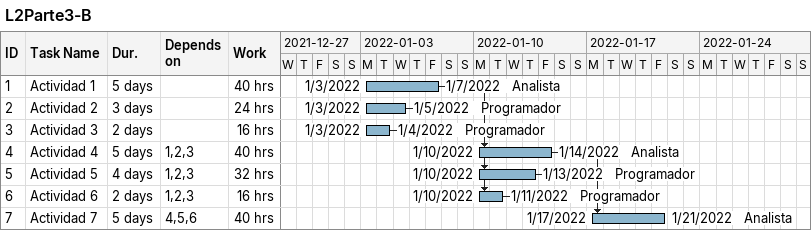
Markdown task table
L2Parte3-B

| ID | Task | Duration | Start | Finish | Predecessors | Resources | Work (h) |
|---|---|---|---|---|---|---|---|
| 1 | Actividad 1 | 5d | 2022-01-03 | 2022-01-07 |  | Analista | 40 |
| 2 | Actividad 2 | 3d | 2022-01-03 | 2022-01-05 |  | Programador | 24 |
| 3 | Actividad 3 | 2d | 2022-01-03 | 2022-01-04 |  | Programador | 16 |
| 4 | Actividad 4 | 5d | 2022-01-10 | 2022-01-14 | 1, 2, 3 | Analista | 40 |
| 5 | Actividad 5 | 4d | 2022-01-10 | 2022-01-13 | 1, 2, 3 | Programador | 32 |
| 6 | Actividad 6 | 2d | 2022-01-10 | 2022-01-11 | 1, 2, 3 | Programador | 16 |
| 7 | Actividad 7 | 5d | 2022-01-17 | 2022-01-21 | 4, 5, 6 | Analista | 40 |
